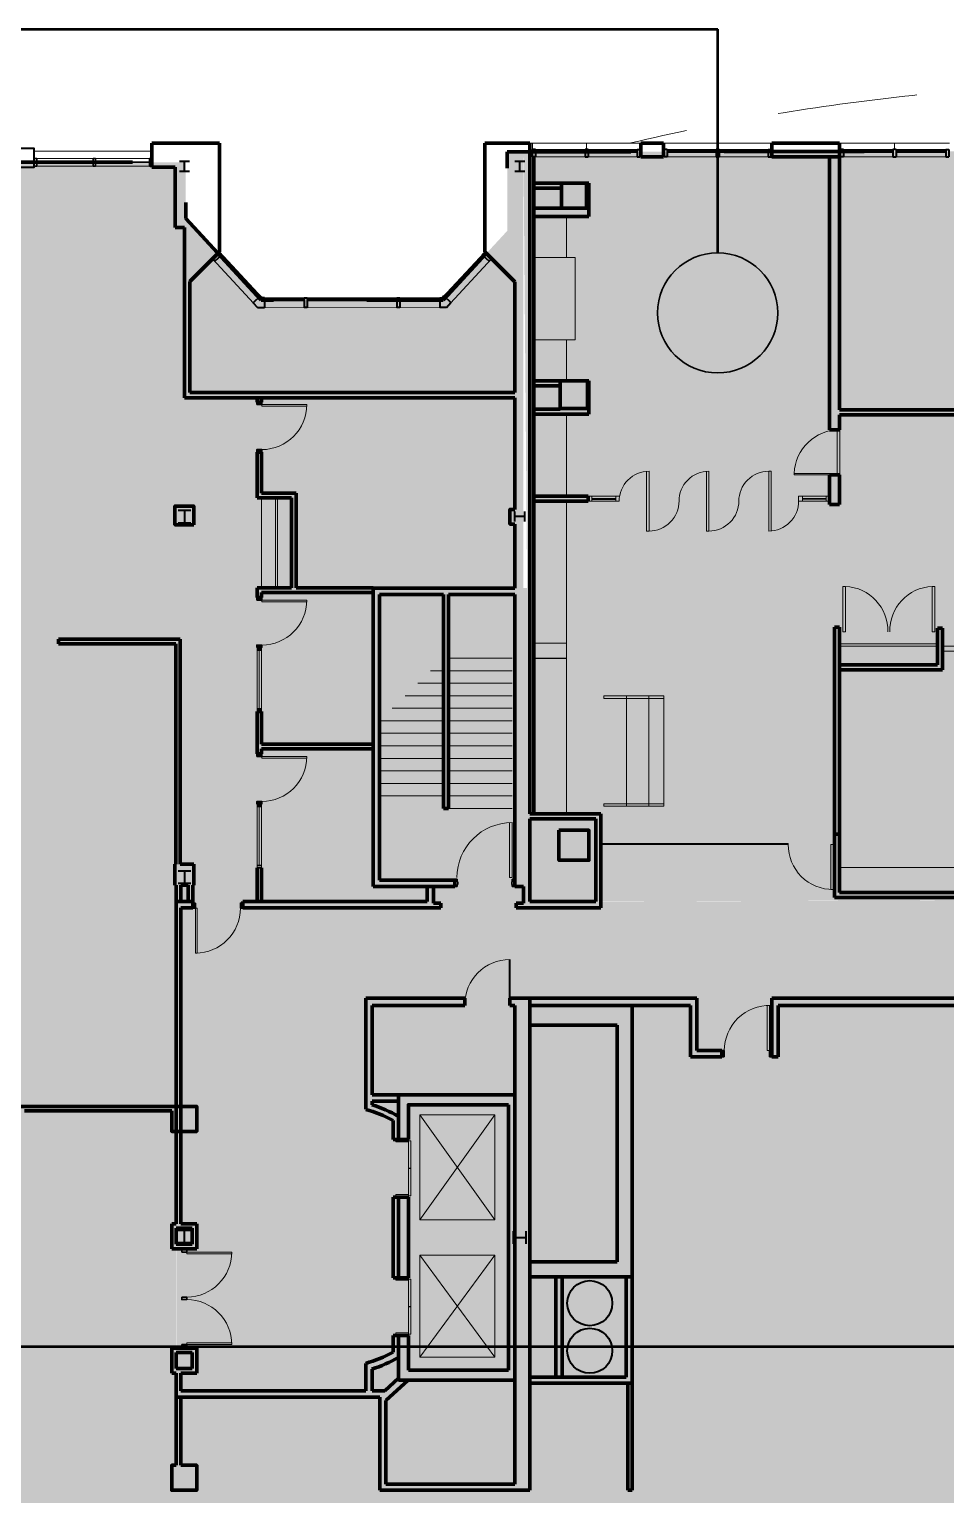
# Model space of a CAD drawing. Header units: inches. Extents: x -2124 to 6036, y -4479 to 801.
# Drawn here: x 680 to 1412, y -1068 to 103 of the extents above; entities that cross this region are included whole.
import ezdxf

# ---------------------------------------------------------------- set-up
doc = ezdxf.new("R2010")
doc.units = ezdxf.units.IN
doc.header["$MEASUREMENT"] = 0
doc.linetypes.add('DGN Style 2', pattern=[186.341636, 111.804981, -74.536654])
for name, color, linetype, lineweight in [('A-ANNO-NOTE', 4, 'Continuous', 30), ('A-AREA-Floor Common', 250, 'DGN Style 2', 80), ('A-AREA-VERTICAL', 253, 'DGN Style 2', 80), ('a-bp-02N-_-03S - A-COLS', 2, 'Continuous', 70), ('a-bp-02N-_-03S - A-DOOR', 1, 'Continuous', 13), ('a-bp-02N-_-03S - A-FLOR-EVTR', 2, 'Continuous', 13), ('a-bp-02N-_-03S - A-FLOR-LEVL', 30, 'Continuous', 13), ('a-bp-02N-_-03S - A-FLOR-OVHD', 1, 'DGN Style 2', 13), ('a-bp-02N-_-03S - A-FLOR-PFIX', 3, 'Continuous', 13), ('a-bp-02N-_-03S - A-FLOR-STRS', 2, 'Continuous', 13), ('a-bp-02N-_-03S - A-GLAZ', 2, 'Continuous', 0), ('a-bp-02N-_-03S - A-WALL-FULL', 6, 'Continuous', 70), ('a-fp-02N-_-03S - A-DOOR', 1, 'Continuous', 13), ('a-fp-02N-_-03S - A-FLOR-WDWK', 7, 'Continuous', 13), ('a-fp-02N-_-03S - A-GLAZ', 2, 'Continuous', 13), ('a-fp-02N-_-03S - A-WALL-FULL', 6, 'Continuous', 70)]:
    doc.layers.add(name, color=color, linetype=linetype, lineweight=lineweight)
for name, color, linetype, lineweight, true_color in [('A-AREA-TENANT 10', 7, 'DGN Style 2', 80, 0xff9747), ('A-AREA-TENANT 6', 7, 'DGN Style 2', 80, 0xb3ecff), ('A-AREA-UNKNOWN', 7, 'DGN Style 2', 80, 0xff6b6e)]:
    doc.layers.add(name, color=color, linetype=linetype, lineweight=lineweight, true_color=true_color)

# ---------------------------------------------------------------- blocks, each defined once
blk = doc.blocks.new('COLUMN_1')
at = {"layer": 'a-bp-02N-_-03S - A-COLS', "linetype": 'Continuous', "lineweight": 40}
for p, q in [((-5, 5), (5, 5)), ((0, 5), (0, -5)), ((-5, -5), (5, -5))]:
    blk.add_line(p, q, dxfattribs=at)
blk = doc.blocks.new('W8_1')
at = {"layer": 'a-bp-02N-_-03S - A-COLS', "linetype": 'Continuous', "lineweight": 40}
for p, q in [((-4, 4), (4, 4)), ((0, -4), (0, 4)), ((-4, -4), (4, -4))]:
    blk.add_line(p, q, dxfattribs=at)
blk = doc.blocks.new('*U158')
at = {"layer": 'a-bp-02N-_-03S - A-GLAZ', "linetype": 'Continuous', "lineweight": 0}
for p, q in [((-43.6835, 3), (43.079875, 3)), ((-43.6835, -3), (43.079875, -3))]:
    blk.add_line(p, q, dxfattribs=at)
at = {"layer": 'a-bp-02N-_-03S - A-GLAZ', "linetype": 'Continuous', "lineweight": 40}
for p, q in [((-41.1835, 3), (-43.6835, 3)), ((-43.6835, -3), (-43.6835, 3)), ((-41.18425, 1.995625), (-1.552625, 2.024875)), ((-41.1835, 3), (-41.1835, -3)), ((-41.1835, 0.995625), (-1.551875, 1.024875)), ((-1.551875, 3), (-1.551875, -2.9415)), ((0.948125, 3), (-1.551875, 3)), ((0.948125, 3), (0.948125, -2.9415)), ((0.948125, 1.024875), (40.579875, 0.995625)), ((0.948875, 2.024875), (40.580625, 1.995625)), ((40.579875, 3), (40.579875, -3)), ((40.579875, 3), (43.079875, 3)), ((43.079875, 3), (43.079875, -3)), ((-41.1835, -3), (-43.6835, -3)), ((-1.551875, -2.9415), (0.948125, -2.9415)), ((40.579875, -3), (43.079875, -3))]:
    blk.add_line(p, q, dxfattribs=at)
blk = doc.blocks.new('*U159')
at = {"layer": 'a-bp-02N-_-03S - A-GLAZ', "linetype": 'Continuous', "lineweight": 0}
for p, q in [((-43.175375, 3), (42.57175, 3)), ((-43.175375, -3), (42.57175, -3))]:
    blk.add_line(p, q, dxfattribs=at)
at = {"layer": 'a-bp-02N-_-03S - A-GLAZ', "linetype": 'Continuous', "lineweight": 40}
for p, q in [((-40.675375, 3), (-43.175375, 3)), ((-43.175375, -3), (-43.175375, 3)), ((-40.676125, 1.995625), (-1.552625, 2.024875)), ((-40.675375, 3), (-40.675375, -3)), ((-40.675375, 0.995625), (-1.551875, 1.024875)), ((-1.551875, 3), (-1.551875, -2.9415)), ((0.948125, 3), (-1.551875, 3)), ((0.948125, 3), (0.948125, -2.9415)), ((0.948125, 1.024875), (40.07175, 0.995625)), ((0.948875, 2.024875), (40.0725, 1.995625)), ((40.07175, 3), (40.07175, -3)), ((40.07175, 3), (42.57175, 3)), ((42.57175, 3), (42.57175, -3)), ((-40.675375, -3), (-43.175375, -3)), ((-1.551875, -2.9415), (0.948125, -2.9415)), ((40.07175, -3), (42.57175, -3))]:
    blk.add_line(p, q, dxfattribs=at)
blk = doc.blocks.new('*U160')
at = {"layer": 'a-bp-02N-_-03S - A-GLAZ', "linetype": 'Continuous', "lineweight": 0}
for p, q in [((-43.68725, 3), (42.5385, 3)), ((-43.68725, -3), (42.5385, -3))]:
    blk.add_line(p, q, dxfattribs=at)
at = {"layer": 'a-bp-02N-_-03S - A-GLAZ', "linetype": 'Continuous', "lineweight": 40}
for p, q in [((-41.18725, 3), (-43.68725, 3)), ((-43.68725, -3), (-43.68725, 3)), ((-41.188, 1.995625), (-1.552625, 2.024875)), ((-41.18725, 3), (-41.18725, -3)), ((-41.18725, 0.995625), (-1.551875, 1.024875)), ((-1.551875, 3), (-1.551875, -2.9415)), ((0.948125, 3), (-1.551875, 3)), ((0.948125, 3), (0.948125, -2.9415)), ((0.948125, 1.024875), (40.0385, 0.995625)), ((0.948875, 2.024875), (40.03925, 1.995625)), ((40.0385, 3), (40.0385, -3)), ((40.0385, 3), (42.5385, 3)), ((42.5385, 3), (42.5385, -3)), ((-41.18725, -3), (-43.68725, -3)), ((-1.551875, -2.9415), (0.948125, -2.9415)), ((40.0385, -3), (42.5385, -3))]:
    blk.add_line(p, q, dxfattribs=at)
blk = doc.blocks.new('DRJAMB_11')
at = {"layer": 'a-bp-02N-_-03S - A-DOOR', "linetype": 'Continuous', "lineweight": 30}
for p, q in [((0, 5.75), (2, 5.75)), ((0, 5.75), (0, 5.141375)), ((0, 0), (2, 0)), ((2, 5.75), (2, 3.75)), ((2, 3.75), (2.5, 3.75)), ((2, 1.5), (2.5, 1.5)), ((2, 1.5), (2, 0)), ((2.5, 3.75), (2.5, 1.5))]:
    blk.add_line(p, q, dxfattribs=at)
at = {"layer": 'a-bp-02N-_-03S - A-DOOR', "linetype": 'Continuous', "lineweight": 13}
blk.add_line((0, 0), (0, 0.48325), dxfattribs=at)
blk = doc.blocks.new('DRJAMB_12')
at = {"layer": 'a-bp-02N-_-03S - A-DOOR', "linetype": 'Continuous', "lineweight": 30}
for p, q in [((0, 5.75), (2, 5.75)), ((0, 5.75), (0, 5.141375)), ((0, 0), (2, 0)), ((2, 5.75), (2, 3.75)), ((2, 3.75), (2.5, 3.75)), ((2, 1.5), (2.5, 1.5)), ((2, 1.5), (2, 0)), ((2.5, 3.75), (2.5, 1.5))]:
    blk.add_line(p, q, dxfattribs=at)
at = {"layer": 'a-bp-02N-_-03S - A-DOOR', "linetype": 'Continuous', "lineweight": 13}
blk.add_line((0, 0), (0, 0.48325), dxfattribs=at)
blk = doc.blocks.new('*U170')
at = {"layer": 'a-bp-02N-_-03S - A-DOOR', "linetype": 'Continuous', "lineweight": 0}
for p, q in [((-21.8, 25.5), (-21.8, -18.5)), ((-19.8, 25.4), (-19.8, -18.5)), ((-21.8, -18.5), (-19.8, -18.5))]:
    blk.add_line(p, q, dxfattribs=at)
blk.add_arc((-21.8, -18.5), 44, 0, 90, dxfattribs=at)
at = {"layer": 'a-bp-02N-_-03S - A-DOOR', "linetype": 'Continuous', "lineweight": 30}
blk.add_blockref('DRJAMB_12', (-24, -25.5), dxfattribs=at)
at = {"layer": 'a-bp-02N-_-03S - A-DOOR', "linetype": 'Continuous', "lineweight": 30, "extrusion": (0, 0, -1)}
blk.add_blockref('DRJAMB_11', (-24, -25.5), dxfattribs=at)
blk = doc.blocks.new('*U194')
at = {"layer": 'a-bp-02N-_-03S - A-DOOR', "flags": 128}
for points in [[(-16, 35.6), (-16, 37), (20, 37), (20, 35.6), (-16, 35.6)], [(-16, -35.6), (-16, -37), (20, -37), (20, -35.6), (-16, -35.6)]]:
    blk.add_lwpolyline(points, close=True, dxfattribs=at)
at = {"layer": 'a-bp-02N-_-03S - A-DOOR', "lineweight": 0}
for centre, start, end in [((-16, 37), 270, 0), ((-16, -37), 360, 90)]:
    blk.add_arc(centre, 36, start, end, dxfattribs=at)
at = {"layer": 'a-bp-02N-_-03S - A-GLAZ', "lineweight": 30, "flags": 128}
for points in [[(-20, 37), (-20, 39), (-16, 39), (-16, 37), (-20, 37)], [(-20, 1), (-20, -1), (-16, -1), (-16, 1), (-20, 1)], [(-20, -37), (-20, -39), (-16, -39), (-16, -37), (-20, -37)]]:
    blk.add_lwpolyline(points, close=True, dxfattribs=at)
blk = doc.blocks.new('*U195')
at = {"layer": 'a-bp-02N-_-03S - A-DOOR', "lineweight": 13, "flags": 128}
blk.add_lwpolyline([(-16.6, 16), (-18, 16), (-18, -20), (-16.6, -20), (-16.6, 16)], close=True, dxfattribs=at)
at = {"layer": 'a-bp-02N-_-03S - A-DOOR', "lineweight": 0}
blk.add_arc((-18, 16), 36, 270, 360, dxfattribs=at)
at = {"layer": 'a-bp-02N-_-03S - A-GLAZ', "lineweight": 30, "flags": 128}
for points in [[(-18, 20), (-20, 20), (-20, 16), (-18, 16), (-18, 20)], [(20, 20), (18, 20), (18, 16), (20, 16), (20, 20)]]:
    blk.add_lwpolyline(points, close=True, dxfattribs=at)
blk = doc.blocks.new('*U200')
at = {"layer": 'a-bp-02N-_-03S - A-DOOR', "linetype": 'Continuous', "flags": 128}
blk.add_lwpolyline([(16, 18), (16, -18), (18, -18), (18, 18), (16, 18)], close=True, dxfattribs=at)
at = {"layer": 'a-bp-02N-_-03S - A-DOOR', "linetype": 'Continuous', "lineweight": 0}
blk.add_arc((17.9, 18), 35.9, 179.9327, 270.1558, dxfattribs=at)
blk = doc.blocks.new('*U202')
at = {"layer": 'a-bp-02N-_-03S - A-DOOR', "linetype": 'Continuous', "lineweight": 40}
blk.add_line((18, -18), (18, 18), dxfattribs=at)
at = {"layer": 'a-bp-02N-_-03S - A-DOOR', "linetype": 'Continuous', "lineweight": 0, "extrusion": (0, 0, -1)}
blk.add_arc((-18, -18), 36, 0, 90, dxfattribs=at)
blk = doc.blocks.new('*U203')
at = {"layer": 'a-bp-02N-_-03S - A-DOOR', "linetype": 'Continuous'}
for p, q in [((18, 20.5), (16.2, 20.5)), ((16.2, -15.5), (16.2, 20.5)), ((18, -15.5), (18, 20.5)), ((18, -15.5), (16.2, -15.5))]:
    blk.add_line(p, q, dxfattribs=at)
at = {"layer": 'a-bp-02N-_-03S - A-DOOR', "linetype": 'Continuous', "lineweight": 30}
for p, q in [((-20, -15.5), (-18, -15.5)), ((-20, -20.5), (-18, -20.5)), ((-18, -15.5), (-18, -20.5)), ((18, -15.5), (20, -15.5)), ((18, -15.5), (18, -20.5)), ((20, -20.5), (18, -20.5))]:
    blk.add_line(p, q, dxfattribs=at)
at = {"layer": 'a-bp-02N-_-03S - A-DOOR', "linetype": 'Continuous', "lineweight": 0}
blk.add_arc((18, -15.5), 36, 88.293, 180, dxfattribs=at)

msp = doc.modelspace()

# ---------------------------------------------------------------- hatches: boundary and pattern name
at = {"layer": 'A-ANNO-NOTE'}
h = msp.add_hatch(color=251, dxfattribs=at)
edge = h.paths.add_edge_path()
edge.add_arc((1230.1, -123.7), 48, 0, 360)
at = {"layer": 'A-AREA-Floor Common'}
msp.add_hatch(color=256, dxfattribs=at).paths.add_polyline_path([(960.2, -989.9), (797.4, -989.9), (797.5, -954.3), (797.5, -867.8), (797.5, -855), (797.4, -594.1), (998, -594.1), (998, -581.9), (1080, -581.9), (1080, -594.1), (1132.8, -594.1), (1481.9, -592.9), (1644.9, -592.9), (1721.7, -592.9), (2403.9, -592.9), (2471.8, -592.9), (2644.2, -592.9), (2644.2, -704), (2775.9, -704), (2775.9, -781), (2576, -781), (2576, -727), (2576, -677.2), (2117.7, -677.1), (1161.9, -677.1), (1161.9, -671.1), (948.9, -671.1), (948.9, -748.4), (975, -748.4), (975, -974.9), (964.2, -984.9), (960.2, -984.9)])
at = {"layer": 'A-AREA-TENANT 10'}
msp.add_hatch(color=256, dxfattribs=at).paths.add_polyline_path([(1080, -594.1), (1074.9, 4.9), (1578, 5.6), (1578, 6.7), (2339.7, 6.7), (2339.7, -30.1), (2739.6, -30.1), (2739.6, -58.3), (2775.6, -58.3), (2774.8, -201), (2774.8, -263.5), (2644.2, -263.5), (2644.2, -592.9), (1721.7, -592.9), (1644.9, -592.9), (1481.9, -592.9)])
at = {"layer": 'A-AREA-TENANT 6'}
msp.add_hatch(color=256, dxfattribs=at).paths.add_polyline_path([(1430.2, -2386.9), (1587.1, -2386.9), (1587.1, -2306.6), (1592.1, -2306.6), (1592.1, -1732.9), (1610, -1732.9), (1610, -1273.8), (2117.7, -1273.8), (2117.7, -677.1), (1161.9, -677.1), (1161.9, -978.9), (1080, -978.9), (1080, -1064.4), (960.2, -1064.4), (960.2, -989.9), (797.4, -989.9), (797.4, -594.1), (998, -594.1), (998, -581.9), (954.9, -581.9), (954.9, -343.6), (1074.9, -343.6), (1074.9, 4.9), (1062, 4.9), (1062, -58.1), (1010.8, -113.5), (865.2, -113.6), (805, -48.3), (805, -3.4), (-1, -3.4), (-1, -2380.8), (811.6, -1726.4), (812.9, -1607.6), (954.9, -1608.5), (954.9, -1726.4), (811.6, -1726.4), (-1, -2380.8), (15, -2380.8), (15, -2386.9), (581, -2386.9), (581, -2381.1), (835, -2381.1), (835, -2263.9), (1067, -2263.9), (1067, -2381.1), (1430.2, -2381)])
at = {"layer": 'A-AREA-VERTICAL'}
msp.add_hatch(color=256, dxfattribs=at).paths.add_polyline_path([(960.2, -1064.4), (960.2, -984.9), (964.2, -984.9), (975, -974.9), (975, -748.4), (1068, -748.4), (1068, -671.1), (1161.9, -671.1), (1161.9, -978.9), (1080, -978.9), (1080, -1064.4)])

# ---------------------------------------------------------------- linework, layer by layer
at = {"layer": 'A-ANNO-NOTE', "lineweight": 53}
for p, q in [((-261.4, 102.9), (1230.1, 102.9)), ((1230.1, -75.7), (1230.1, 102.9)), ((-261.4, -949.5), (2205.3, -949.5))]:
    msp.add_line(p, q, dxfattribs=at)
at = {"layer": 'A-ANNO-NOTE'}
msp.add_circle((1230.1, -123.7), 48, dxfattribs=at)
at = {"layer": 'A-AREA-Floor Common', "extrusion": (0, 0, -1)}
msp.add_solid([(-948.9, -671.1), (-1068, -671.1), (-948.9, -748.4), (-1068, -748.4)], dxfattribs=at)
at = {"layer": 'A-AREA-UNKNOWN', "color": 1, "true_color": 0xff1216, "flags": 128}
msp.add_lwpolyline([(15, -2380.8), (15, -2386.9), (581, -2386.9), (581, -2381.1), (835, -2381.1), (1067, -2381.1), (1430.2, -2381), (1430.2, -2386.9), (1587.1, -2386.9), (1587.1, -2306.6), (1592.1, -2306.6), (1592.1, -1828.3), (1592.1, -1732.9), (1610, -1732.9), (1610, -1273.8), (2405.8, -1273.8), (2405.8, -1283.2), (2613.1, -1283.2), (2613.1, -1289), (2775.9, -1289), (2775.9, -776), (2775.9, -704), (2644.2, -704), (2644.2, -263.5), (2774.8, -263.5), (2775.6, -58.3), (2739.6, -58.3), (2739.6, -30.1), (2339.7, -30.1), (2339.7, 6.7), (1578, 6.7), (1578, 5.6), (1062, 4.9), (1062, -58.1), (1045.2, -76.2), (1010.8, -113.5), (865.2, -113.6), (805, -48.3), (805, -3.4), (-1, -3.4), (-1, -2380.8), (15, -2380.8)], close=True, dxfattribs=at)
at = {"layer": 'A-AREA-VERTICAL', "extrusion": (0, 0, -1)}
msp.add_solid([(-954.9, -343.6), (-1080, -343.6), (-954.9, -581.9), (-1080, -581.9)], dxfattribs=at)
at = {"layer": 'a-bp-02N-_-03S - A-COLS', "linetype": 'Continuous', "lineweight": 40}
for p, q in [((798.9, -856.5), (808.9, -856.5)), ((803.9, -856.5), (803.9, -866.5)), ((798.9, -866.5), (808.9, -866.5))]:
    msp.add_line(p, q, dxfattribs=at)
at = {"layer": 'a-bp-02N-_-03S - A-COLS', "linetype": 'Continuous', "lineweight": 70, "flags": 128}
for points in [[(1105.2, -40.1), (1125.2, -40.1), (1125.2, -20.1), (1105.2, -20.1), (1105.2, -40.1)], [(1104.2, -178), (1126.2, -178), (1126.2, -200), (1104.2, -200), (1104.2, -178)], [(1103.2, -537), (1127.2, -537), (1127.2, -561), (1103.2, -561), (1103.2, -537)]]:
    msp.add_lwpolyline(points, close=True, dxfattribs=at)
at = {"layer": 'a-bp-02N-_-03S - A-DOOR', "linetype": 'Continuous', "lineweight": 13, "flags": 128}
for points in [[(973, -784.1), (983, -784.1), (983, -786.1), (973, -786.1), (973, -784.1)], [(983, -785.1), (985, -785.1), (985, -807), (983, -807), (983, -785.1)], [(983, -829.1), (985, -829.1), (985, -807.3), (983, -807.3), (983, -829.1)], [(973, -828.1), (983, -828.1), (983, -830.1), (973, -830.1), (973, -828.1)], [(973, -896.6), (983, -896.6), (983, -894.6), (973, -894.6), (973, -896.6)], [(983, -895.6), (985, -895.6), (985, -917.5), (983, -917.5), (983, -895.6)], [(983, -939.6), (985, -939.6), (985, -917.8), (983, -917.8), (983, -939.6)], [(973, -940.6), (983, -940.6), (983, -938.6), (973, -938.6), (973, -940.6)]]:
    msp.add_lwpolyline(points, close=True, dxfattribs=at)
at = {"layer": 'a-bp-02N-_-03S - A-FLOR-EVTR', "lineweight": 0}
for p, q in [((992, -764.4), (1052, -848.4)), ((992, -848.4), (1052, -764.4)), ((992, -876.4), (1052, -957.9)), ((992, -957.9), (1052, -876.4))]:
    msp.add_line(p, q, dxfattribs=at)
at = {"layer": 'a-bp-02N-_-03S - A-FLOR-EVTR', "flags": 128}
for points in [[(992, -848.4), (1052, -848.4), (1052, -764.4), (992, -764.4), (992, -848.4)], [(992, -876.4), (1052, -876.4), (1052, -957.9), (992, -957.9), (992, -876.4)]]:
    msp.add_lwpolyline(points, close=True, dxfattribs=at)
at = {"layer": 'a-bp-02N-_-03S - A-FLOR-LEVL', "linetype": 'Continuous'}
msp.add_line((778, 5.6), (684, 5.6), dxfattribs=at)
at = {"layer": 'a-bp-02N-_-03S - A-FLOR-OVHD'}
msp.add_arc((1575.3, -1764.1), 1824, 90, 103.1402, dxfattribs=at)
at = {"layer": 'a-bp-02N-_-03S - A-FLOR-PFIX', "linetype": 'Continuous', "lineweight": 40}
for centre in [(1127.9, -914.9), (1127.9, -952.9)]:
    msp.add_circle(centre, 18, dxfattribs=at)
at = {"layer": 'a-bp-02N-_-03S - A-FLOR-STRS'}
for p, q in [((1010.9, -409.6), (1000.7, -409.6)), ((1014.9, -399.6), (1065.9, -399.6)), ((1014.9, -409.6), (1065.9, -409.6)), ((1010.9, -419.6), (990.5, -419.6)), ((1014.9, -419.6), (1065.9, -419.6)), ((1010.9, -429.6), (980.3, -429.6)), ((1014.9, -429.6), (1065.9, -429.6)), ((1010.9, -439.6), (970.1, -439.6)), ((1014.9, -439.6), (1065.9, -439.6)), ((1010.9, -449.6), (959.9, -449.6)), ((1014.9, -449.6), (1065.9, -449.6)), ((1010.9, -459.6), (959.9, -459.6)), ((1014.9, -459.6), (1065.9, -459.6)), ((1010.9, -469.6), (959.9, -469.6)), ((1010.9, -479.6), (959.9, -479.6)), ((1014.9, -469.6), (1065.9, -469.6)), ((1014.9, -479.6), (1065.9, -479.6)), ((1010.9, -489.6), (959.9, -489.6)), ((1014.9, -489.6), (1065.9, -489.6)), ((1010.9, -499.6), (959.9, -499.6)), ((1014.9, -499.6), (1065.9, -499.6)), ((1010.9, -509.6), (959.9, -509.6)), ((1014.9, -509.6), (1065.9, -509.6)), ((1014.9, -519.6), (1065.9, -519.6))]:
    msp.add_line(p, q, dxfattribs=at)
at = {"layer": 'a-bp-02N-_-03S - A-GLAZ', "linetype": 'Continuous', "lineweight": 0}
for p, q in [((1080, 11.9), (1168.8, 11.9)), ((1082, 6.9), (1082, 11.9)), ((1125.4, 6.9), (1125.4, 11.9)), ((1186.8, 11.9), (1273.5, 11.9)), ((1230.1, 6.9), (1230.1, 11.9)), ((1273.5, 11.9), (1273.5, 4.9)), ((1327.5, 11.9), (1415.3, 11.9)), ((1371.4, 6.9), (1371.4, 11.9)), ((778, -0.4), (684, -0.4)), ((778, -6.4), (684, -6.4)), ((686, -6.4), (686, -0.4)), ((731, -0.4), (731, -6.4)), ((733, -0.4), (733, -6.4)), ((776, -6.4), (776, -0.4)), ((778, -0.4), (778, -6.4)), ((826.5, -80.5), (862.6, -119.6)), ((832, -75), (866, -111.8)), ((1010, -111.7), (1043.7, -75.4)), ((1013.4, -119.5), (1049.3, -80.6)), ((866, -111.8), (1010, -111.7)), ((862.6, -119.6), (1013.4, -119.5))]:
    msp.add_line(p, q, dxfattribs=at)
at = {"layer": 'a-bp-02N-_-03S - A-GLAZ', "linetype": 'Continuous', "lineweight": 40}
for p, q in [((1080.1, 5.9), (1080.4, 5.9)), ((1080.1, 4.3), (1082, 4.3)), ((1080.4, 5.9), (1080.5, 5.4)), ((1080.5, 5.9), (1080.5, 5.4)), ((1080.5, 5.9), (1081.5, 5.9)), ((1081.5, 5.9), (1081.6, 5.4)), ((1081.7, 5.9), (1081.6, 5.4)), ((1081.7, 5.9), (1082, 5.9)), ((832.4, -75.4), (826.6, -80.6)), ((828.3, -82.5), (826.6, -80.6)), ((834, -77.2), (828.3, -82.5)), ((832.4, -75.4), (834, -77.2)), ((832.7, -78.4), (863.4, -111.5)), ((833.5, -77.7), (864.1, -110.9)), ((1011.9, -110.7), (1042.5, -77.7)), ((1012.6, -111.4), (1043.2, -78.4)), ((1042, -77.2), (1043.7, -75.4)), ((1042, -77.2), (1047.6, -82.5)), ((1043.7, -75.4), (1049.3, -80.6)), ((1047.6, -82.5), (1049.3, -80.6)), ((864.6, -110.4), (858.9, -115.6)), ((862.6, -119.6), (858.9, -115.6)), ((864.6, -110.4), (866, -111.8)), ((868, -111.8), (866, -111.8)), ((868, -111.8), (868, -119.6)), ((868, -112.6), (899.7, -112.5)), ((868, -113.6), (899.7, -113.5)), ((899.7, -111.8), (899.7, -119.5)), ((899.7, -111.8), (902.2, -111.8)), ((902.2, -111.8), (902.2, -119.5)), ((902.2, -112.5), (973.7, -112.5)), ((902.2, -113.5), (973.7, -113.5)), ((973.7, -111.7), (973.7, -119.5)), ((973.7, -111.7), (976.2, -111.7)), ((976.2, -111.7), (976.2, -119.5)), ((976.2, -112.5), (1008, -112.5)), ((976.2, -113.5), (1008, -113.5)), ((1008, -111.7), (1008, -119.5)), ((1008, -111.7), (1010, -111.7)), ((1011.4, -110.2), (1010, -111.7)), ((1011.4, -110.2), (1017, -115.5)), ((1013.4, -119.5), (1017, -115.5)), ((868, -119.6), (862.6, -119.6)), ((902.2, -119.5), (899.7, -119.5)), ((976.2, -119.5), (973.7, -119.5)), ((1013.4, -119.5), (1008, -119.5))]:
    msp.add_line(p, q, dxfattribs=at)
at = {"layer": 'a-bp-02N-_-03S - A-GLAZ', "lineweight": 30}
for p, q in [((731, -3.4), (686, -3.4)), ((776, -3.4), (733, -3.4))]:
    msp.add_line(p, q, dxfattribs=at)
at = {"layer": 'a-bp-02N-_-03S - A-GLAZ', "linetype": 'Continuous', "lineweight": 13}
for p, q in [((1286.4, -547.5), (1136.8, -547.5)), ((1286.4, -548.5), (1136.8, -548.5)), ((1286.4, -548.5), (1286.4, -547.5)), ((1323.5, -548.5), (1320.4, -548.5)), ((1323.5, -547.5), (1322.4, -547.5)), ((1322.4, -548.5), (1322.4, -547.5))]:
    msp.add_line(p, q, dxfattribs=at)
at = {"layer": 'a-bp-02N-_-03S - A-GLAZ', "lineweight": 30, "flags": 128}
for points in [[(684, -0.4), (686, -0.4), (686, -6.4), (684, -6.4), (684, -0.4)], [(731, -0.4), (733, -0.4), (733, -6.4), (731, -6.4), (731, -0.4)], [(776, -0.4), (778, -0.4), (778, -6.4), (776, -6.4), (776, -0.4)]]:
    msp.add_lwpolyline(points, close=True, dxfattribs=at)
at = {"layer": 'a-bp-02N-_-03S - A-WALL-FULL', "linetype": 'Continuous'}
msp.add_line((778, -7.4), (778, 11.9), dxfattribs=at)
at = {"layer": 'a-bp-02N-_-03S - A-WALL-FULL', "lineweight": 70}
for p, q in [((832, 11.9), (778, 11.9)), ((832, 11.9), (832, -75)), ((1044, 11.9), (1080, 11.9)), ((1044, -75), (1044, 11.9)), ((1168.8, 11.9), (1186.8, 11.9)), ((1168.8, 11.9), (1168.8, 0.9)), ((1186.8, 11.9), (1186.8, 0.9)), ((1273.5, 11.9), (1327.5, 11.9)), ((1273.5, 11.9), (1273.5, 0.9)), ((1327.5, 11.9), (1327.5, 0.9)), ((1168.8, 0.9), (1186.8, 0.9)), ((1273.5, 0.9), (1327.5, 0.9)), ((832, -75), (808.3, -98.7)), ((1044, -75), (1068, -99))]:
    msp.add_line(p, q, dxfattribs=at)
at = {"layer": 'a-bp-02N-_-03S - A-WALL-FULL'}
for p, q in [((796.5, -7.4), (796.5, -55.4)), ((804, -55.4), (796.5, -55.4)), ((804, -55.4), (804, -191.6)), ((808.3, -98.7), (808.3, -187.4)), ((804, -191.6), (1068, -191.6)), ((808.3, -187.4), (1068, -187.4)), ((954.9, -343.6), (1068, -343.6)), ((954.9, -343.6), (954.9, -581.9)), ((959.9, -348.6), (1010.9, -348.6)), ((959.9, -576.9), (959.9, -348.6)), ((1010.9, -348.6), (1010.9, -519.6)), ((1014.9, -348.6), (1068, -348.6)), ((1014.9, -519.6), (1014.9, -348.6)), ((1010.9, -519.6), (1014.9, -519.6)), ((1136.8, -524), (1080, -524)), ((1136.8, -524), (1136.8, -599.1)), ((1132.8, -528), (1080, -528)), ((1132.8, -528), (1132.8, -594.1)), ((1323.5, -540.3), (1323.5, -590.9)), ((1323.5, -540.3), (1327.5, -540.3)), ((1327.5, -540.3), (1327.5, -586.9)), ((954.9, -581.9), (1020, -581.9)), ((1020, -576.9), (959.9, -576.9)), ((998, -594.1), (998, -581.9)), ((1003, -595.3), (1003, -581.9)), ((1020, -576.9), (1020, -581.9)), ((1075, -581.9), (1068, -581.9)), ((1075, -581.9), (1075, -595.3)), ((1080, -581.9), (1080, -594.1)), ((797.4, -594.1), (797.4, -851.4)), ((810.7, -594.1), (797.4, -594.1)), ((810.7, -599.1), (810.7, -594.1)), ((998, -594.1), (850.8, -594.1)), ((850.8, -599.1), (850.8, -594.1)), ((1009, -595.3), (1003, -595.3)), ((1009, -599.1), (1009, -595.3)), ((1075, -595.3), (1069, -595.3)), ((1069, -595.3), (1069, -599.1)), ((1132.8, -594.1), (1080, -594.1)), ((1470.7, -590.9), (1323.5, -590.9)), ((1481.9, -586.9), (1327.5, -586.9)), ((801.1, -599.1), (801.1, -851.4)), ((810.7, -599.1), (801.1, -599.1)), ((1009, -599.1), (850.8, -599.1)), ((1136.8, -599.1), (1069, -599.1)), ((948.9, -671.1), (1028, -671.1)), ((948.9, -760), (948.9, -671.1)), ((953.9, -677), (953.9, -748.4)), ((953.9, -677), (1028, -677)), ((1028, -677), (1028, -671.1)), ((1064, -677), (1064, -671.1)), ((1213.4, -671.1), (1064, -671.1)), ((1064, -677), (1068, -677)), ((1208.4, -677.1), (1080, -677.1)), ((1161.9, -978.9), (1161.9, -677.2)), ((1208.4, -677.1), (1208.4, -718.1)), ((1213.4, -713.1), (1213.4, -671.1)), ((1273.4, -671.1), (2120, -671.1)), ((1273.4, -718.1), (1273.4, -671.1)), ((1278.4, -677.1), (2115.1, -677.2)), ((1278.4, -718.1), (1278.4, -677.1)), ((1149.9, -692.9), (1080, -692.9)), ((1149.9, -881.9), (1149.9, -692.9)), ((1233.4, -713.1), (1213.4, -713.1)), ((1233.4, -718.1), (1233.4, -713.1)), ((1208.4, -718.1), (1233.4, -718.1)), ((1273.4, -718.1), (1278.4, -718.1)), ((975, -748.4), (953.9, -748.4)), ((975, -753.4), (953.9, -753.4)), ((953.9, -756.3), (953.9, -753.4)), ((1063, -756.4), (1063, -968.4)), ((970.8, -784.1), (970.8, -769)), ((970.8, -784.1), (983, -784.1)), ((970.8, -830.1), (970.8, -894.6)), ((983, -830.1), (970.8, -830.1)), ((975, -894.6), (975, -830.1)), ((983, -894.6), (983, -830.1)), ((793.9, -851.4), (793.9, -871.4)), ((797.4, -851.4), (793.9, -851.4)), ((813.9, -851.4), (801.1, -851.4)), ((813.9, -871.4), (813.9, -851.4)), ((810.2, -855), (797.5, -855)), ((797.5, -855), (797.5, -867.8)), ((810.2, -867.8), (810.2, -855)), ((793.9, -871.4), (813.9, -871.4)), ((797.5, -867.8), (810.2, -867.8)), ((1149.9, -881.9), (1080, -881.9)), ((983, -894.6), (970.8, -894.6)), ((1161.9, -893.9), (1079.9, -893.9)), ((1100.9, -893.9), (1100.9, -973.9)), ((1105.9, -893.9), (1105.9, -973.9)), ((1156.9, -973.9), (1156.9, -893.9)), ((970.8, -940.6), (983, -940.6)), ((970.8, -954), (970.8, -940.6)), ((975, -976.4), (975, -940.6)), ((983, -968.4), (983, -940.6)), ((793.9, -970.7), (793.9, -950.7)), ((793.9, -950.7), (813.9, -950.7)), ((797.5, -967), (797.5, -954.3)), ((797.5, -954.3), (810.2, -954.3)), ((810.2, -954.3), (810.2, -967)), ((813.9, -950.7), (813.9, -970.7)), ((797.4, -970.7), (793.9, -970.7)), ((797.4, -970.7), (797.4, -989.9)), ((810.2, -967), (797.5, -967)), ((801.1, -970.7), (801.1, -984.9)), ((813.9, -970.7), (801.1, -970.7)), ((948.9, -963), (948.9, -984.9)), ((953.9, -967.5), (953.9, -984.9)), ((1063, -968.4), (983, -968.4)), ((975, -974.9), (964.2, -984.9)), ((982.7, -976.4), (964.9, -992.7)), ((1068, -976.4), (975, -976.4)), ((1156.9, -973.9), (1080, -973.9)), ((1161.9, -978.9), (1080, -978.9)), ((797.4, -989.9), (960.2, -989.9)), ((801.1, -984.9), (948.9, -984.9)), ((953.9, -984.9), (964.2, -984.9)), ((960.2, -989.9), (960.2, -1064.4)), ((964.9, -992.7), (964.9, -1059.6)), ((960.2, -1064.4), (1080, -1064.4)), ((964.9, -1059.6), (1068, -1059.6))]:
    msp.add_line(p, q, dxfattribs=at)
at = {"layer": 'a-bp-02N-_-03S - A-WALL-FULL', "flags": 128}
for points in [[(1080, 11.9), (1080, -524)], [(796.5, -7.4), (778, -7.4)], [(1068, -187.4), (1068, -99)], [(1068, -280.7), (1068, -191.6)], [(1068, -292.4), (1064.1, -292.4), (1064.1, -280.7), (1068, -280.7)], [(1068, -343.6), (1068, -292.4)], [(1068, -581.9), (1068, -348.6)], [(1080, -528), (1080, -581.9)], [(1068, -1059.6), (1068, -677)], [(1080, -672), (1080, -1064.4)], [(975, -784.1), (975, -748.4), (1068, -748.4)], [(983, -784.1), (983, -756.4), (1063, -756.4)]]:
    msp.add_lwpolyline(points, dxfattribs=at)
at = {"layer": 'a-bp-02N-_-03S - A-WALL-FULL', "linetype": 'Continuous', "lineweight": 40, "flags": 128}
msp.add_lwpolyline([(660, -7.4), (684, -7.4), (684, 7.6), (660, 7.6), (660, -7.4)], close=True, dxfattribs=at)
at = {"layer": 'a-bp-02N-_-03S - A-WALL-FULL'}
for radius, start, end in [(105.5, 61.2618, 74.1254), (110.5, 60.1504, 72.1576)]:
    msp.add_arc((920, -861.5), radius, start, end, dxfattribs=at)
at = {"layer": 'a-bp-02N-_-03S - A-WALL-FULL', "extrusion": (0, 0, -1)}
for radius, start, end in [(105.5, 241.2621, 254.1251), (111.3, 240.3721, 252.2817)]:
    msp.add_arc((-920, -861.5), radius, start, end, dxfattribs=at)
at = {"layer": 'a-fp-02N-_-03S - A-DOOR'}
for p, q in [((1325.6, -253.1), (1325.6, -217.1)), ((1327.6, -253.1), (1327.6, -217.1)), ((1173.3, -298), (1173.3, -250.2)), ((1175.3, -298), (1175.3, -250.2)), ((1221.1, -298), (1221.1, -250.2)), ((1223.1, -298), (1223.1, -250.2)), ((1270.9, -298), (1270.9, -250.2)), ((1270.9, -250.2), (1272.9, -250.2)), ((1272.9, -298), (1272.9, -250.2)), ((1126.6, -270.1), (1151.4, -270.1)), ((1126.6, -274.1), (1151.4, -274.1)), ((1129.6, -274.1), (1129.6, -270.1)), ((1129.6, -272.1), (1148.6, -272.1)), ((1129.6, -272.7), (1148.6, -272.7)), ((1148.6, -270.1), (1148.6, -274.1)), ((1151.4, -272.3), (1151.4, -274.1)), ((1294.8, -270), (1294.8, -274)), ((1319.9, -270), (1294.8, -270)), ((1319.9, -274), (1294.8, -274)), ((1297.8, -270), (1297.8, -274)), ((1297.9, -272), (1316.9, -272)), ((1297.9, -272.6), (1316.9, -272.6)), ((1316.9, -274), (1316.9, -270)), ((1173.3, -298), (1175.3, -298)), ((1221.1, -298), (1223.1, -298)), ((1433.7, -390), (1409.7, -390)), ((1433.7, -394), (1409.7, -394))]:
    msp.add_line(p, q, dxfattribs=at)
at = {"layer": 'a-fp-02N-_-03S - A-DOOR', "flags": 128}
for points in [[(865.8, -198.2), (865.8, -196.9), (901.8, -196.9), (901.8, -198.2), (865.8, -198.2)], [(865.8, -354.5), (865.8, -353.1), (901.8, -353.1), (901.8, -354.5), (865.8, -354.5)], [(865.8, -479.5), (865.8, -478.1), (901.8, -478.1), (901.8, -479.5), (865.8, -479.5)]]:
    msp.add_lwpolyline(points, close=True, dxfattribs=at)
for points in [[(1327.6, -253.1), (1327.6, -252.1), (1291.2, -252.1), (1291.2, -253.1), (1327.6, -253.1)], [(1330.1, -378.6), (1332.1, -378.6), (1332.1, -342.2), (1330.1, -342.2), (1330.1, -378.6)], [(1403.5, -378.6), (1401.5, -378.6), (1401.5, -342.2), (1403.5, -342.2), (1403.5, -378.6)]]:
    msp.add_lwpolyline(points, dxfattribs=at)
at = {"layer": 'a-fp-02N-_-03S - A-DOOR', "lineweight": 0}
for centre in [(865.8, -196.9), (865.8, -353.1), (865.8, -478.1)]:
    msp.add_arc(centre, 36, 270, 0, dxfattribs=at)
at = {"layer": 'a-fp-02N-_-03S - A-DOOR'}
for centre, radius, start, end in [((1327.6, -253.4), 36.4, 89.9027, 177.8123), ((1175.3, -274.1), 23.9, 89.9998, 180.2622), ((1223.1, -274.1), 23.9, 89.9998, 180.2622), ((1270.9, -274.1), 23.9, 89.9998, 180.2622), ((1175.3, -274.1), 23.9, 269.9998, 0.2622), ((1223.1, -274.1), 23.9, 269.9998, 0.2622), ((1270.9, -274.1), 23.9, 269.9998, 0.2622), ((1330.6, -377.7), 35.5, 358.5258, 87.5309), ((1403.1, -377.7), 35.5, 92.4691, 181.4742)]:
    msp.add_arc(centre, radius, start, end, dxfattribs=at)
at = {"layer": 'a-fp-02N-_-03S - A-FLOR-WDWK'}
for p, q in [((1109.3, -46.7), (1109.3, -79.5)), ((1083.3, -79.5), (1116.3, -79.5)), ((1116.3, -145.2), (1116.3, -79.5)), ((1083.3, -145.2), (1116.3, -145.2)), ((1109.3, -178), (1109.3, -145.2)), ((865.6, -343.4), (865.6, -271.4)), ((1109.3, -274.1), (1109.3, -524)), ((1405.7, -388.1), (1327.5, -388.1)), ((1109.3, -399.6), (1083.3, -399.6)), ((1187.2, -429.7), (1139.2, -429.7)), ((1139.2, -429.7), (1139.2, -431.7)), ((1187.2, -431.7), (1139.2, -431.7)), ((1157.2, -429.7), (1157.2, -517.9)), ((1187.2, -429.7), (1157.2, -429.7)), ((1187.2, -517.9), (1187.2, -429.7)), ((1187.2, -515.9), (1139.2, -515.9)), ((1139.2, -517.9), (1139.2, -515.9)), ((1187.2, -517.9), (1139.2, -517.9)), ((1157.2, -517.9), (1187.2, -517.9)), ((1470.7, -566.9), (1327.5, -566.9))]:
    msp.add_line(p, q, dxfattribs=at)
at = {"layer": 'a-fp-02N-_-03S - A-FLOR-WDWK', "linetype": 'DGN Style 2', "lineweight": 0}
for p, q in [((876.9, -343.4), (876.9, -271.4)), ((878.4, -343.4), (878.4, -271.4)), ((1083.3, -387.7), (1109.2, -387.7)), ((1405.7, -390.1), (1327.5, -390.1)), ((1083.3, -399.7), (1109.2, -399.7))]:
    msp.add_line(p, q, dxfattribs=at)
at = {"layer": 'a-fp-02N-_-03S - A-FLOR-WDWK', "flags": 128}
for points in [[(1109.3, -204.6), (1109.3, -270.1)], [(1175.2, -429.7), (1175.2, -517.9)]]:
    msp.add_lwpolyline(points, dxfattribs=at)
at = {"layer": 'a-fp-02N-_-03S - A-GLAZ'}
for p, q in [((862, -391.1), (862, -442.1)), ((863.8, -440.1), (863.8, -393.1)), ((865.6, -442.1), (865.6, -391.1)), ((862, -516.1), (862, -567.1)), ((863.8, -565.1), (863.8, -518.1)), ((865.6, -567.1), (865.6, -516.1))]:
    msp.add_line(p, q, dxfattribs=at)
at = {"layer": 'a-fp-02N-_-03S - A-GLAZ', "lineweight": 30}
for p, q in [((865.6, -393.1), (862, -393.1)), ((865.6, -440.1), (862, -440.1)), ((865.6, -518.1), (862, -518.1)), ((865.6, -565.1), (862, -565.1)), ((865.6, -567.1), (862, -567.1))]:
    msp.add_line(p, q, dxfattribs=at)
at = {"layer": 'a-fp-02N-_-03S - A-GLAZ', "lineweight": 30, "flags": 128}
for points in [[(861.8, -196.9), (861.8, -194.9), (865.8, -194.9), (865.8, -196.9), (861.8, -196.9)], [(861.8, -234.9), (861.8, -232.9), (865.8, -232.9), (865.8, -234.9), (861.8, -234.9)], [(861.8, -353.1), (861.8, -351.1), (865.8, -351.1), (865.8, -353.1), (861.8, -353.1)], [(861.8, -391.1), (861.8, -389.1), (865.8, -389.1), (865.8, -391.1), (861.8, -391.1)], [(861.8, -478.1), (861.8, -476.1), (865.8, -476.1), (865.8, -478.1), (861.8, -478.1)], [(861.8, -516.1), (861.8, -514.1), (865.8, -514.1), (865.8, -516.1), (861.8, -516.1)]]:
    msp.add_lwpolyline(points, close=True, dxfattribs=at)
at = {"layer": 'a-fp-02N-_-03S - A-WALL-FULL'}
for p, q in [((1083.3, 0.9), (1083.3, -524)), ((1319.5, -217.1), (1319.5, 0.9)), ((1327.5, 0.9), (1327.5, -201.1)), ((1127.2, -20.1), (1083.3, -20.1)), ((1127.2, -20.1), (1127.2, -46.7)), ((1105.2, -24.1), (1083.3, -24.1)), ((1105.2, -40.1), (1083.3, -40.1)), ((1127.2, -46.7), (1083.3, -46.7)), ((1127.2, -178), (1083.3, -178)), ((1104.2, -182), (1083.3, -182)), ((1126.2, -178), (1127.2, -178)), ((1127.2, -178), (1127.2, -204.6)), ((862, -194.9), (862, -191.6)), ((865.6, -194.9), (862, -194.9)), ((865.6, -194.9), (865.6, -191.6)), ((1104.2, -200.6), (1083.3, -200.6)), ((1127.2, -204.6), (1083.3, -204.6)), ((1435.4, -201.1), (1327.5, -201.1)), ((1327.5, -205.1), (1327.5, -217.1)), ((1327.5, -205.1), (1435.4, -205.1)), ((1327.5, -217.1), (1319.5, -217.1)), ((865.6, -234.9), (862, -234.9)), ((862, -271.4), (862, -234.9)), ((865.6, -267.8), (865.6, -234.9)), ((1319.5, -253.1), (1319.5, -276.9)), ((1319.5, -253.1), (1327.5, -253.1)), ((1327.6, -253.1), (1319.6, -253.1)), ((1327.5, -253.1), (1327.5, -276.9)), ((893.3, -267.8), (865.6, -267.8)), ((893.3, -343.4), (893.3, -267.8)), ((889.6, -271.4), (862, -271.4)), ((889.6, -343.4), (889.6, -271.4)), ((1126.6, -270.1), (1083.3, -270.1)), ((1126.6, -274.1), (1083.3, -274.1)), ((1126.6, -274.1), (1126.6, -270.1)), ((1319.5, -276.9), (1327.5, -276.9)), ((862, -351.1), (862, -343.4)), ((889.6, -343.4), (862, -343.4)), ((865.6, -351.1), (862, -351.1)), ((954.7, -347), (865.6, -347)), ((865.6, -351.1), (865.6, -347)), ((954.7, -343.4), (893.3, -343.4)), ((703.4, -384.5), (800.7, -384.5)), ((716.3, -384.5), (800.7, -384.5)), ((800.7, -384.5), (800.7, -564.2)), ((1323.5, -374.9), (1327.5, -374.9)), ((1323.5, -374.9), (1323.5, -411.9)), ((1327.5, -411.9), (1327.5, -374.9)), ((1405.7, -375.6), (1409.7, -375.6)), ((1405.7, -375.6), (1405.7, -405)), ((1409.7, -375.6), (1409.7, -409)), ((703.4, -388.1), (797.1, -388.1)), ((797.1, -388.1), (797.1, -564.2)), ((865.6, -391.1), (862, -391.1)), ((1327.5, -405), (1405.7, -405)), ((1327.5, -409), (1409.7, -409)), ((1323.5, -411.9), (1323.5, -540.3)), ((1327.5, -411.9), (1327.5, -540.3)), ((862, -472), (862, -442.1)), ((865.6, -442.1), (862, -442.1)), ((865.6, -468.4), (865.6, -442.1)), ((865.6, -442.1), (865.6, -442.1)), ((862, -476.1), (862, -472)), ((865.6, -476.1), (862, -476.1)), ((954.7, -468.4), (865.6, -468.4)), ((865.6, -476.1), (865.6, -472)), ((954.7, -472), (865.6, -472)), ((865.6, -516.1), (862, -516.1)), ((796.4, -564.2), (796.4, -581)), ((797.1, -564.2), (796.4, -564.2)), ((811.4, -564.2), (800.7, -564.2)), ((811.4, -581), (811.4, -564.2)), ((862, -594.1), (862, -567.1)), ((865.6, -594.1), (865.6, -567.1)), ((796.4, -581), (797.4, -581)), ((797, -581), (796.4, -581)), ((797.4, -581), (797.4, -594.1)), ((801.1, -581), (807.1, -581)), ((801.1, -581), (801.1, -594.1)), ((807.1, -581), (807.1, -594.1)), ((810.7, -581), (810.7, -594.1)), ((810.7, -581), (811.4, -581)), ((667.1, -757.7), (797.4, -757.7)), ((676.1, -761.3), (793.9, -761.3))]:
    msp.add_line(p, q, dxfattribs=at)
at = {"layer": 'a-fp-02N-_-03S - A-WALL-FULL', "linetype": 'Continuous'}
for p, q in [((703.4, -388.1), (703.4, -384.5)), ((1158.3, -978.9), (1158.3, -1064.4)), ((1161.9, -978.9), (1161.9, -1064.4)), ((797.4, -989.9), (797.4, -1044.4)), ((801.1, -989.9), (801.1, -1044.4)), ((1158.3, -1064.4), (1161.9, -1064.4))]:
    msp.add_line(p, q, dxfattribs=at)
at = {"layer": 'a-fp-02N-_-03S - A-WALL-FULL', "flags": 128}
msp.add_lwpolyline([(811.4, -293), (796.4, -293), (796.4, -278), (811.4, -278), (811.4, -293)], close=True, dxfattribs=at)
at = {"layer": 'a-fp-02N-_-03S - A-WALL-FULL', "linetype": 'Continuous', "flags": 128}
for points in [[(793.9, -761.3), (793.9, -777.7), (813.9, -777.7), (813.9, -757.7), (793.9, -757.7)], [(797.4, -1044.4), (793.9, -1044.4), (793.9, -1064.4), (813.9, -1064.4), (813.9, -1044.4), (801.1, -1044.4)]]:
    msp.add_lwpolyline(points, dxfattribs=at)

# ---------------------------------------------------------------- block references
at = {"layer": 'a-bp-02N-_-03S - A-COLS', "linetype": 'Continuous', "lineweight": 40}
for name, p in [('W8_1', (804, -6.4)), ('W8_1', (1072, -6.4)), ('COLUMN_1', (804, -286.4)), ('COLUMN_1', (804, -574.4))]:
    msp.add_blockref(name, p, dxfattribs=at)
at = {"layer": 'a-bp-02N-_-03S - A-COLS', "linetype": 'Continuous', "lineweight": 40, "rotation": 90}
for name, p in [('W8_1', (1072, -286.4)), ('COLUMN_1', (1072, -862.4))]:
    msp.add_blockref(name, p, dxfattribs=at)
at = {"layer": 'a-bp-02N-_-03S - A-DOOR', "linetype": 'Continuous', "lineweight": 0, "extrusion": (0, 0, -1)}
msp.add_blockref('*U170', (-1044, -556.4), dxfattribs=at)
at = {"layer": 'a-bp-02N-_-03S - A-DOOR', "linetype": 'Continuous', "lineweight": 0}
for name, p in [('*U200', (1304.4, -566.5)), ('*U202', (1046, -658.3))]:
    msp.add_blockref(name, p, dxfattribs=at)
at = {"layer": 'a-bp-02N-_-03S - A-DOOR', "linetype": 'Continuous'}
msp.add_blockref('*U203', (1253.4, -697.6), dxfattribs=at)
at = {"layer": 'a-bp-02N-_-03S - A-GLAZ', "linetype": 'Continuous', "lineweight": 0}
for name, p in [('*U160', (1125.7, 3.9)), ('*U159', (1230.4, 3.9)), ('*U158', (1371.7, 3.9))]:
    msp.add_blockref(name, p, dxfattribs=at)
at = {"layer": 'a-bp-02N-_-03S - A-GLAZ', "lineweight": 30}
for name, p in [('*U195', (830.8, -615.2)), ('*U194', (821.9, -911))]:
    msp.add_blockref(name, p, dxfattribs=at)

doc.saveas('drawing.dxf')
